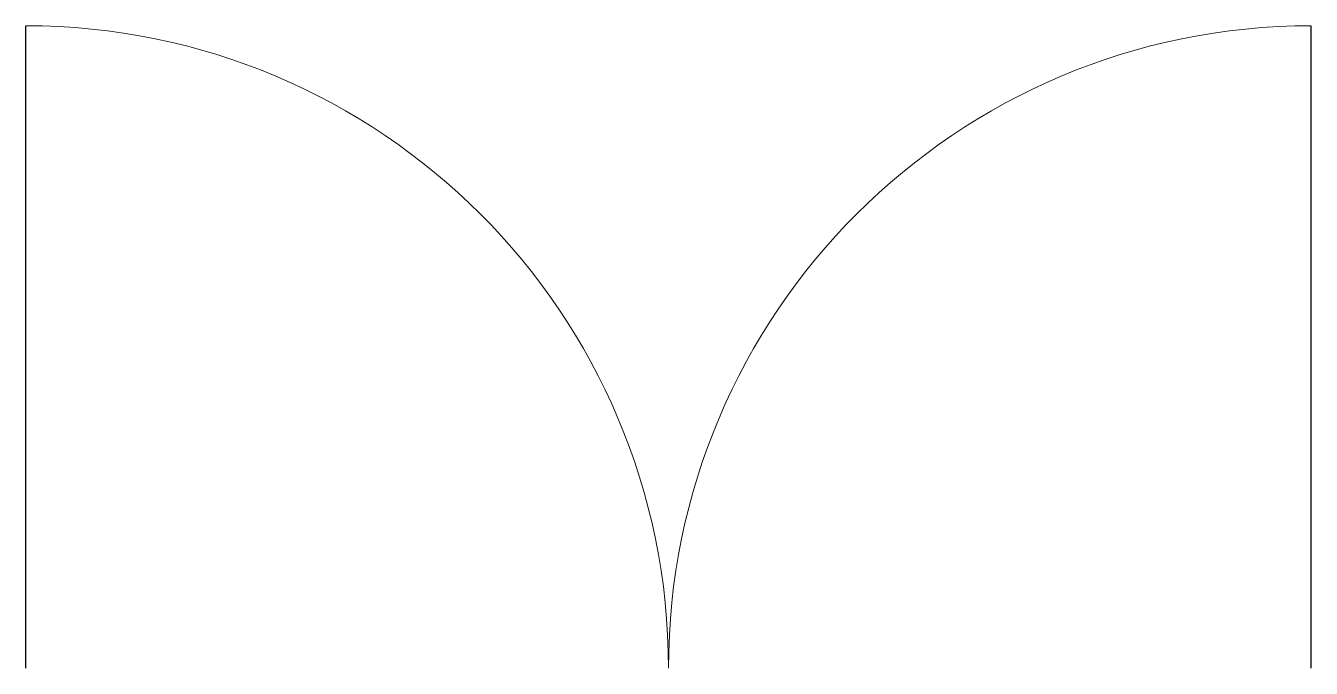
# Model space of a CAD drawing. Header units: millimetres. Extents: x 0 to 1746, y 0 to 873.
import ezdxf

# ---------------------------------------------------------------- set-up
doc = ezdxf.new("R2010")
doc.units = ezdxf.units.MM
doc.layers.add('Furniture_家具立面', color=255, linetype='Continuous')

# ---------------------------------------------------------------- blocks, each defined once
blk = doc.blocks.new('双扇平开门08(全开无门厚)')
at = {"color": 4}
for p, q in [((0, 0), (0, -873)), ((1746, 0), (1746, -873))]:
    blk.add_line(p, q, dxfattribs=at)
at = {"color": 4, "lineweight": 13}
for centre, start, end in [((0, 0), 270, 0), ((1746, 0), 180, 270)]:
    blk.add_arc(centre, 873, start, end, dxfattribs=at)

msp = doc.modelspace()

# ---------------------------------------------------------------- block references
at = {"layer": 'Furniture_家具立面', "xscale": -1, "rotation": 180}
msp.add_blockref('双扇平开门08(全开无门厚)', (0, 0), dxfattribs=at)

doc.saveas('drawing.dxf')
